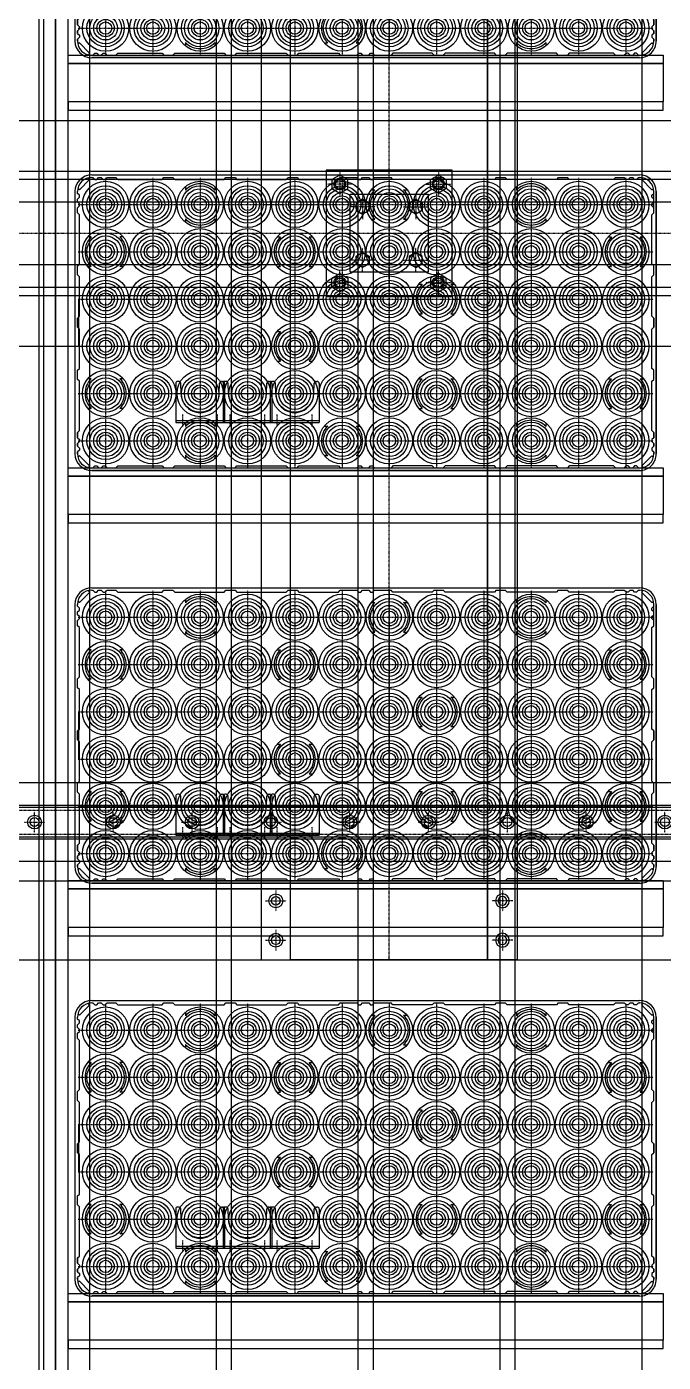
# Model space of a CAD drawing. Header units: inches. Extents: x 185496 to 352137, y 107182 to 179410.
# Drawn here: x 233149 to 233795, y 161116 to 162472 of the extents above; entities that cross this region are included whole.
import ezdxf

# ---------------------------------------------------------------- set-up
doc = ezdxf.new("R2010")
doc.units = ezdxf.units.IN
doc.header["$MEASUREMENT"] = 0
doc.linetypes.add('Ax-B-comp-B1-$0$TRAZOS', pattern=[0.75, 0.5, -0.25])
doc.linetypes.add('CENTER', pattern=[2, 1.25, -0.25, 0.25, -0.25])

# ---------------------------------------------------------------- blocks, each defined once
blk = doc.blocks.new('*U35')
at = {"color": 1, "linetype": 'CENTER', "ltscale": 0.01}
for p, q in [((0, 27.1), (0, -27.1)), ((-27.9, 0), (27.9, 0))]:
    blk.add_line(p, q, dxfattribs=at)
at = {"lineweight": 30}
for radius in [23.5, 19, 16, 12.1, 8.76, 6.26]:
    blk.add_circle((0, 0), radius, dxfattribs=at)
blk = doc.blocks.new('*U36')
at = {"color": 0, "linetype": 'ByBlock', "lineweight": -2, "transparency": 16777216}
for p in [(0, 240), (48, 240), (96, 240), (144, 240), (192, 240), (240, 240), (288, 240), (336, 240), (384, 240), (432, 240), (480, 240), (528, 240), (0, 192), (48, 192), (96, 192), (144, 192), (192, 192), (240, 192), (288, 192), (336, 192), (384, 192), (432, 192), (480, 192), (528, 192), (0, 144), (48, 144), (96, 144), (144, 144), (192, 144), (240, 144), (288, 144), (336, 144), (384, 144), (432, 144), (480, 144), (528, 144), (0, 96), (48, 96), (96, 96), (144, 96), (192, 96), (240, 96), (288, 96), (336, 96), (384, 96), (432, 96), (480, 96), (528, 96), (0, 48), (48, 48), (96, 48), (144, 48), (192, 48), (240, 48), (288, 48), (336, 48), (384, 48), (432, 48), (480, 48), (528, 48), (0, 0), (48, 0), (96, 0), (144, 0), (192, 0), (240, 0), (288, 0), (336, 0), (384, 0), (432, 0), (480, 0), (528, 0)]:
    blk.add_blockref('*U35', p, dxfattribs=at)
blk = doc.blocks.new('*U33')
at = {"color": 1, "linetype": 'CENTER', "ltscale": 0.01}
for p, q in [((0, 31), (0, -31)), ((-24.6, 6.7), (24.6, 6.7))]:
    blk.add_line(p, q, dxfattribs=at)
at = {"lineweight": 30}
for p, q in [((-24.8, 17), (-24.8, -22.6)), ((-21.7, 19), (-22.8, 19)), ((-19.3, 6.7), (-19.7, 17.1)), ((19.3, 6.7), (19.7, 17.1)), ((21.7, 19), (22.8, 19)), ((24.8, 17), (24.8, -22.6)), ((-24.8, -20.6), (24.8, -20.6)), ((-24.8, -22.6), (24.8, -22.6))]:
    blk.add_line(p, q, dxfattribs=at)
at = {"color": 1, "linetype": 'CENTER', "ltscale": 0.005}
for p, q in [((-17.7, -26.8), (-17.7, -14.4)), ((17.7, -26.8), (17.7, -14.4))]:
    blk.add_line(p, q, dxfattribs=at)
at = {"lineweight": 30}
for centre, radius, start, end in [((-22.8, 17), 2, 90, 180), ((-21.7, 17), 2, 2.3883, 90), ((21.7, 17), 2, 90, 177.6117), ((22.8, 17), 2, 360, 90), ((0, 6.7), 19.3, 180, 0)]:
    blk.add_arc(centre, radius, start, end, dxfattribs=at)
blk = doc.blocks.new('*U34')
at = {"color": 0, "linetype": 'ByBlock', "lineweight": -2, "transparency": 16777216}
for p in [(0, 0), (48, 0), (96, 0)]:
    blk.add_blockref('*U33', p, dxfattribs=at)
blk = doc.blocks.new('TGHGFHR')
at = {"lineweight": 30}
for p, q in [((38664.8, 23377.4), (38663.7, 23379.2)), ((39225.2, 23377.4), (39226.2, 23379.2)), ((38654.5, 23367.1), (38652.8, 23368.3)), ((38664.8, 23377.4), (38654.5, 23367.1)), ((39225.2, 23377.4), (39235.5, 23367.1)), ((39235.5, 23367.1), (39237.1, 23368.3)), ((39237.5, 23348.8), (39237.5, 23363.3)), ((38654.5, 23097), (38652.8, 23095.9)), ((38664.8, 23086.7), (38654.5, 23097)), ((39225.2, 23086.7), (39235.5, 23097)), ((39235.5, 23097), (39237.1, 23095.9)), ((38664.8, 23086.7), (38663.7, 23084.9)), ((38941.9, 23084.6), (38948.1, 23084.6)), ((39225.2, 23086.7), (39226.2, 23084.9))]:
    blk.add_line(p, q, dxfattribs=at)
for p, q in [((38941.9, 23379.6), (38948.1, 23379.6)), ((38653.5, 23256.1), (38653.5, 23208.1)), ((38652.5, 23236.7), (38652.5, 23227.5)), ((39237.5, 23236.7), (39237.5, 23227.5))]:
    blk.add_line(p, q)
at = {"color": 4, "lineweight": 30}
for p, q in [((38762, 23370.1), (38762, 23366.6)), ((38792, 23370.1), (38792, 23366.6)), ((38950.9, 23367.1), (38954.4, 23367.1)), ((38983.5, 23367.1), (38987, 23367.1)), ((39098, 23370.1), (39098, 23366.6)), ((39128, 23370.1), (39128, 23366.6)), ((38762, 23337.5), (38762, 23334)), ((38792, 23337.5), (38792, 23334)), ((38950.9, 23337.1), (38954.4, 23337.1)), ((38983.5, 23337.1), (38987, 23337.1)), ((39098, 23337.5), (39098, 23334)), ((39128, 23337.5), (39128, 23334)), ((38666.4, 23319.1), (38662.9, 23319.1)), ((38699, 23319.1), (38695.5, 23319.1)), ((38854.9, 23319.1), (38858.4, 23319.1)), ((38887.5, 23319.1), (38891, 23319.1)), ((39190.9, 23319.1), (39194.4, 23319.1)), ((39223.5, 23319.1), (39227, 23319.1)), ((38666.4, 23289.1), (38662.9, 23289.1)), ((38699, 23289.1), (38695.5, 23289.1)), ((38854.9, 23289.1), (38858.4, 23289.1)), ((38887.5, 23289.1), (38891, 23289.1)), ((39190.9, 23289.1), (39194.4, 23289.1)), ((39223.5, 23289.1), (39227, 23289.1)), ((38998.9, 23271.1), (39002.4, 23271.1)), ((39031.5, 23271.1), (39035, 23271.1)), ((38998.9, 23241.1), (39002.4, 23241.1)), ((39031.5, 23241.1), (39035, 23241.1)), ((38854.9, 23223.1), (38858.4, 23223.1)), ((38887.5, 23223.1), (38891, 23223.1)), ((38854.9, 23193.1), (38858.4, 23193.1)), ((38887.5, 23193.1), (38891, 23193.1)), ((38666.4, 23175.1), (38662.9, 23175.1)), ((38699, 23175.1), (38695.5, 23175.1)), ((38998.9, 23175.1), (39002.4, 23175.1)), ((39031.5, 23175.1), (39035, 23175.1)), ((39190.9, 23175.1), (39194.4, 23175.1)), ((39223.5, 23175.1), (39227, 23175.1)), ((38666.4, 23145.1), (38662.9, 23145.1)), ((38699, 23145.1), (38695.5, 23145.1)), ((38998.9, 23145.1), (39002.4, 23145.1)), ((39031.5, 23145.1), (39035, 23145.1)), ((39190.9, 23145.1), (39194.4, 23145.1)), ((39223.5, 23145.1), (39227, 23145.1)), ((38762, 23130.1), (38762, 23126.6)), ((38792, 23130.1), (38792, 23126.6)), ((38902.9, 23127.1), (38906.4, 23127.1)), ((38935.5, 23127.1), (38939, 23127.1)), ((39098, 23130.1), (39098, 23126.6)), ((39128, 23130.1), (39128, 23126.6)), ((38762, 23097.5), (38762, 23094)), ((38792, 23097.5), (38792, 23094)), ((38902.9, 23097.1), (38906.4, 23097.1)), ((38935.5, 23097.1), (38939, 23097.1)), ((39098, 23097.5), (39098, 23094)), ((39128, 23097.5), (39128, 23094))]:
    blk.add_line(p, q, dxfattribs=at)
at = {"lineweight": 30}
for points in [[(38666.9, 23382.1), (39223, 23382.1)], [(38666.9, 23379.6), (38668, 23379.6)], [(38668, 23379.6), (38669.9, 23377.6), (38672, 23377.6), (38673.9, 23379.6)], [(38673.9, 23379.6), (38676.6, 23379.6)], [(38676.6, 23379.6), (38678.5, 23377.6), (38680.6, 23377.6), (38682.5, 23379.6)], [(38682.5, 23379.6), (38691.4, 23379.6)], [(38691.4, 23379.6), (38693.3, 23377.6), (38738.3, 23377.6), (38740.2, 23379.6)], [(38740.2, 23379.6), (38749.4, 23379.6)], [(38749.4, 23379.6), (38751.3, 23377.6), (38801.3, 23377.6), (38803.2, 23379.6)], [(38803.2, 23379.6), (38812.4, 23379.6)], [(38812.4, 23379.6), (38814.3, 23377.6), (38864.3, 23377.6), (38866.2, 23379.6)], [(38866.2, 23379.6), (38875.4, 23379.6)], [(38875.4, 23379.6), (38877.3, 23377.6), (38917.3, 23377.6), (38919.2, 23379.6)], [(38919.2, 23379.6), (38936, 23379.6)], [(38936, 23379.6), (38937.9, 23377.6), (38940, 23377.6), (38941.9, 23379.6)], [(38941.9, 23379.6), (38948.1, 23379.6)], [(38948.1, 23379.6), (38950, 23377.6), (38952, 23377.6), (38953.9, 23379.6)], [(38953.9, 23379.6), (38970.7, 23379.6)], [(39014.5, 23379.6), (39012.6, 23377.6), (38972.6, 23377.6), (38970.7, 23379.6)], [(39014.5, 23379.6), (39023.7, 23379.6)], [(39077.5, 23379.6), (39075.6, 23377.6), (39025.6, 23377.6), (39023.7, 23379.6)], [(39077.5, 23379.6), (39086.7, 23379.6)], [(39140.5, 23379.6), (39138.6, 23377.6), (39088.6, 23377.6), (39086.7, 23379.6)], [(39140.5, 23379.6), (39149.7, 23379.6)], [(39198.5, 23379.6), (39196.6, 23377.6), (39151.6, 23377.6), (39149.7, 23379.6)], [(39198.5, 23379.6), (39207.5, 23379.6)], [(39213.3, 23379.6), (39211.4, 23377.6), (39209.3, 23377.6), (39207.5, 23379.6)], [(39213.3, 23379.6), (39216.1, 23379.6)], [(39221.9, 23379.6), (39220, 23377.6), (39218, 23377.6), (39216.1, 23379.6)], [(39221.9, 23379.6), (39223, 23379.6)], [(38650, 23099), (38650, 23365.1)], [(38652.5, 23363.3), (38652.5, 23365.1)], [(39237.5, 23363.3), (39237.5, 23365.1)], [(39240, 23365.1), (39240, 23099)], [(39240, 23099), (39240, 23365.1)], [(38652.5, 23357.5), (38654.5, 23359.4), (38654.5, 23361.4), (38652.5, 23363.3)], [(38652.5, 23354.7), (38652.5, 23357.5)], [(38652.5, 23354.7), (38652.5, 23357.5)], [(38652.5, 23348.8), (38654.5, 23350.7), (38654.5, 23352.8), (38652.5, 23354.7)], [(39237.5, 23357.5), (39235.5, 23359.4), (39235.5, 23361.4), (39237.5, 23363.3)], [(39237.5, 23348.8), (39235.5, 23350.7), (39235.5, 23352.8), (39237.5, 23354.7)], [(39237.5, 23354.7), (39237.5, 23357.5)], [(39237.5, 23354.7), (39237.5, 23357.5)], [(38652.5, 23343.5), (38652.5, 23348.8)], [(38652.5, 23347.8), (38652.5, 23348.8)], [(38652.5, 23289.7), (38654.5, 23291.6), (38654.5, 23341.6), (38652.5, 23343.5)], [(39237.5, 23289.7), (39235.5, 23291.6), (39235.5, 23341.6), (39237.5, 23343.5)], [(39237.5, 23343.5), (39237.5, 23348.8)], [(39237.5, 23347.8), (39237.5, 23348.8)], [(38652.5, 23280.5), (38652.5, 23289.7)], [(39237.5, 23280.5), (39237.5, 23289.7)], [(38652.5, 23236.7), (38654.5, 23238.6), (38654.5, 23278.6), (38652.5, 23280.5)], [(39237.5, 23236.7), (39235.5, 23238.6), (39235.5, 23278.6), (39237.5, 23280.5)], [(38652.5, 23227.5), (38652.5, 23236.7)], [(39237.5, 23227.5), (39237.5, 23236.7)], [(38652.5, 23183.7), (38654.5, 23185.6), (38654.5, 23225.6), (38652.5, 23227.5)], [(39237.5, 23183.7), (39235.5, 23185.6), (39235.5, 23225.6), (39237.5, 23227.5)], [(38652.5, 23174.5), (38652.5, 23183.7)], [(38652.5, 23120.7), (38654.5, 23122.6), (38654.5, 23172.6), (38652.5, 23174.5)], [(39237.5, 23120.7), (39235.5, 23122.6), (39235.5, 23172.6), (39237.5, 23174.5)], [(39237.5, 23174.5), (39237.5, 23183.7)], [(38652.5, 23115.3), (38652.5, 23120.7)], [(38652.5, 23120.7), (38652.5, 23115.3)], [(39237.5, 23115.3), (39237.5, 23120.7)], [(39237.5, 23120.7), (39237.5, 23115.3)], [(38652.5, 23116.4), (38652.5, 23115.3)], [(38652.5, 23115.3), (38654.5, 23113.4), (38654.5, 23111.3), (38652.5, 23109.4)], [(38652.5, 23106.7), (38652.5, 23109.4)], [(38652.5, 23109.4), (38652.5, 23106.7)], [(38652.5, 23109.4), (38652.5, 23106.7)], [(38652.5, 23106.7), (38654.5, 23104.8), (38654.5, 23102.7), (38652.5, 23100.8)], [(39237.5, 23115.3), (39235.5, 23113.4), (39235.5, 23111.3), (39237.5, 23109.4)], [(39237.5, 23106.7), (39235.5, 23104.8), (39235.5, 23102.7), (39237.5, 23100.8)], [(39237.5, 23116.4), (39237.5, 23115.3)], [(39237.5, 23106.7), (39237.5, 23109.4)], [(39237.5, 23109.4), (39237.5, 23106.7)], [(39237.5, 23109.4), (39237.5, 23106.7)], [(38652.5, 23099), (38652.5, 23100.8)], [(38652.5, 23100.8), (38652.5, 23099)], [(39237.5, 23099), (39237.5, 23100.8)], [(39237.5, 23100.8), (39237.5, 23099)], [(38666.9, 23084.6), (38668, 23084.6)], [(39223, 23082.1), (38666.9, 23082.1)], [(38666.9, 23082.1), (39223, 23082.1)], [(38668, 23084.6), (38669.9, 23086.6), (38672, 23086.6), (38673.9, 23084.6)], [(38673.9, 23084.6), (38676.6, 23084.6)], [(38676.6, 23084.6), (38678.5, 23086.6), (38680.6, 23086.6), (38682.5, 23084.6)], [(38682.5, 23084.6), (38691.4, 23084.6)], [(38691.4, 23084.6), (38693.3, 23086.6), (38738.3, 23086.6), (38740.2, 23084.6)], [(38740.2, 23084.6), (38749.4, 23084.6)], [(38749.4, 23084.6), (38751.3, 23086.6), (38801.3, 23086.6), (38803.2, 23084.6)], [(38803.2, 23084.6), (38812.4, 23084.6)], [(38812.4, 23084.6), (38814.3, 23086.6), (38864.3, 23086.6), (38866.2, 23084.6)], [(38866.2, 23084.6), (38875.4, 23084.6)], [(38875.4, 23084.6), (38877.3, 23086.6), (38917.3, 23086.6), (38919.2, 23084.6)], [(38919.2, 23084.6), (38936, 23084.6)], [(38936, 23084.6), (38937.9, 23086.6), (38940, 23086.6), (38941.9, 23084.6)], [(38941.9, 23084.6), (38948.1, 23084.6)], [(38948.1, 23084.6), (38950, 23086.6), (38952, 23086.6), (38953.9, 23084.6)], [(38953.9, 23084.6), (38970.7, 23084.6)], [(39014.5, 23084.6), (39012.6, 23086.6), (38972.6, 23086.6), (38970.7, 23084.6)], [(39014.5, 23084.6), (39023.7, 23084.6)], [(39077.5, 23084.6), (39075.6, 23086.6), (39025.6, 23086.6), (39023.7, 23084.6)], [(39077.5, 23084.6), (39086.7, 23084.6)], [(39140.5, 23084.6), (39138.6, 23086.6), (39088.6, 23086.6), (39086.7, 23084.6)], [(39140.5, 23084.6), (39149.7, 23084.6)], [(39198.5, 23084.6), (39196.6, 23086.6), (39151.6, 23086.6), (39149.7, 23084.6)], [(39198.5, 23084.6), (39207.5, 23084.6)], [(39213.3, 23084.6), (39211.4, 23086.6), (39209.3, 23086.6), (39207.5, 23084.6)], [(39213.3, 23084.6), (39216.1, 23084.6)], [(39221.9, 23084.6), (39220, 23086.6), (39218, 23086.6), (39216.1, 23084.6)], [(39221.9, 23084.6), (39223, 23084.6)]]:
    blk.add_lwpolyline(points, dxfattribs=at)
for centre, radius, start, end in [((38666.9, 23365.1), 17, 90, 180), ((38666.9, 23365.1), 14.5, 90, 180), ((39223, 23365.1), 17, 0, 90), ((39223, 23365.1), 14.5, 0, 90), ((38666.9, 23099), 17, 180, 270), ((38666.9, 23099), 14.5, 180, 270), ((39223, 23099), 14.5, 270, 0), ((39223, 23099), 17, 270, 0)]:
    blk.add_arc(centre, radius, start, end, dxfattribs=at)
at = {"color": 4, "lineweight": 30}
for centre, start, end in [((38777, 23352.1), 44.1083, 135.8917), ((38969, 23352.1), 134.1083, 225.8917), ((38969, 23352.1), 314.1083, 45.8917), ((39113, 23352.1), 44.1083, 135.8917), ((38777, 23352.1), 224.1083, 315.8917), ((39113, 23352.1), 224.1083, 315.8917), ((38681, 23304.1), 134.1083, 225.8917), ((38681, 23304.1), 314.1083, 45.8917), ((38873, 23304.1), 134.1083, 225.8917), ((38873, 23304.1), 314.1083, 45.8917), ((39209, 23304.1), 134.1083, 225.8917), ((39209, 23304.1), 314.1083, 45.8917), ((39017, 23256.1), 134.1083, 225.8917), ((39017, 23256.1), 314.1083, 45.8917), ((38873, 23208.1), 134.1083, 225.8917), ((38873, 23208.1), 314.1083, 45.8917), ((38681, 23160.1), 134.1083, 225.8917), ((38681, 23160.1), 314.1083, 45.8917), ((39017, 23160.1), 134.1083, 225.8917), ((39017, 23160.1), 314.1083, 45.8917), ((39209, 23160.1), 134.1083, 225.8917), ((39209, 23160.1), 314.1083, 45.8917), ((38777, 23112.1), 44.1083, 135.8917), ((38921, 23112.1), 134.1083, 225.8917), ((38921, 23112.1), 314.1083, 45.8917), ((39113, 23112.1), 44.1083, 135.8917), ((38777, 23112.1), 224.1083, 315.8917), ((39113, 23112.1), 224.1083, 315.8917)]:
    blk.add_arc(centre, 20.9, start, end, dxfattribs=at)
for name, p in [('*U36', (38681, 23112.1)), ('*U34', (38777, 23153.4))]:
    blk.add_blockref(name, p)
blk = doc.blocks.new('*U104')
at = {"rotation": 90}
blk.add_blockref('TGHGFHR', (23232.1, -38945), dxfattribs=at)
blk = doc.blocks.new('*U103')
at = {"color": 0, "linetype": 'ByBlock', "lineweight": -2, "transparency": 16777216}
for p in [(419.1, 0), (838.2, 0), (1257.3, 0), (1676.4, 0)]:
    blk.add_blockref('*U104', p, dxfattribs=at)
blk = doc.blocks.new('*U124')
for points in [[(-301.9, 28), (301.9, 28), (301.9, 19.5), (-301.9, 19.5)], [(-301.9, 19.5), (301.9, 19.5), (301.9, -19.5), (-301.9, -19.5)], [(-301.9, -28), (301.9, -28), (301.9, -19.5), (-301.9, -19.5)]]:
    blk.add_lwpolyline(points, close=True)
blk = doc.blocks.new('*U123')
at = {"color": 0, "linetype": 'ByBlock', "lineweight": -2, "transparency": 16777216}
for p in [(0, -419.1), (0, -838.2), (0, -1257.3), (0, -1676.4)]:
    blk.add_blockref('*U124', p, dxfattribs=at)
blk = doc.blocks.new('*U49')
at = {"color": 1, "linetype": 'CENTER', "ltscale": 0.01}
for p, q in [((0, 10.6), (0, -10.6)), ((10.6, 0), (-10.6, 0))]:
    blk.add_line(p, q, dxfattribs=at)
for radius in [7, 4.5]:
    blk.add_circle((0, 0), radius)
blk = doc.blocks.new('*U50')
at = {"color": 0, "linetype": 'ByBlock', "lineweight": -2, "transparency": 16777216}
for p in [(0, 0), (80, 0), (160, 0), (240, 0), (320, 0), (400, 0), (480, 0), (560, 0), (640, 0), (720, 0), (800, 0), (880, 0), (960, 0), (1040, 0), (1120, 0), (1200, 0), (1280, 0), (1360, 0), (1440, 0), (1520, 0)]:
    blk.add_blockref('*U49', p, dxfattribs=at)
blk = doc.blocks.new('*U53')
at = {"color": 1, "linetype": 'CENTER', "ltscale": 0.01}
for p, q in [((0, 10.6), (0, -10.6)), ((10.6, 0), (-10.6, 0))]:
    blk.add_line(p, q, dxfattribs=at)
for radius in [7, 4.5]:
    blk.add_circle((0, 0), radius)
blk = doc.blocks.new('*U54')
at = {"color": 0, "linetype": 'ByBlock', "lineweight": -2, "transparency": 16777216}
for p in [(0, 0), (40, 0)]:
    blk.add_blockref('*U53', p, dxfattribs=at)
blk = doc.blocks.new('*U55')
at = {"color": 1, "linetype": 'CENTER', "ltscale": 0.01}
for p, q in [((0, 10.6), (0, -10.6)), ((10.6, 0), (-10.6, 0))]:
    blk.add_line(p, q, dxfattribs=at)
for radius in [7, 4.5]:
    blk.add_circle((0, 0), radius)
blk = doc.blocks.new('*U56')
at = {"color": 0, "linetype": 'ByBlock', "lineweight": -2, "transparency": 16777216}
for p in [(0, 0), (40, 0)]:
    blk.add_blockref('*U55', p, dxfattribs=at)
blk = doc.blocks.new('rdtyyery4')
at = {"color": 1, "linetype": 'CENTER', "ltscale": 0.01}
blk.add_line((44917.6, 39642.6), (46437.4, 39642.6), dxfattribs=at)
blk.add_lwpolyline([(45025.6, 39674.6), (46365.6, 39674.6), (46365.6, 39610.6), (45025.6, 39610.6)], close=True)
blk = doc.blocks.new('FGBGFHGTR')
for p, q in [((52782.8, 18931.2), (52782.8, 16959.7)), ((52909, 18931.2), (52909, 16959.7)), ((52231.2, 18707.6), (52231.2, 16959.7)), ((52233.2, 18707.6), (52233.2, 16959.7)), ((52263.2, 18707.6), (52263.2, 16959.7)), ((52265.2, 18707.6), (52265.2, 16959.7)), ((52731.2, 18326.1), (52731.2, 17564.8)), ((52960.6, 18326.1), (52960.6, 17564.8))]:
    blk.add_line(p, q)
at = {"color": 3, "linetype": 'Ax-B-comp-B1-$0$TRAZOS', "ltscale": 0.005}
for p, q in [((52236, 18707.6), (52236, 16959.7)), ((52260.4, 18707.6), (52260.4, 16959.7))]:
    blk.add_line(p, q, dxfattribs=at)
at = {"color": 1, "linetype": 'CENTER', "ltscale": 0.01}
for p, q in [((52795.9, 17982.7), (52795.9, 18008.2)), ((52895.9, 17982.7), (52895.9, 18008.2)), ((52783.4, 17995.5), (52808.4, 17995.5)), ((52908.4, 17995.5), (52883.4, 17995.5)), ((52818.8, 17959.7), (52818.8, 17985.2)), ((52872.9, 17959.7), (52872.9, 17985.2)), ((52806.3, 17972.5), (52831.3, 17972.5)), ((52885.5, 17972.5), (52860.4, 17972.5)), ((52818.8, 17931.2), (52818.8, 17905.7)), ((52872.9, 17931.2), (52872.9, 17905.7)), ((52806.3, 17918.5), (52831.3, 17918.5)), ((52885.5, 17918.5), (52860.4, 17918.5)), ((52795.9, 17908.2), (52795.9, 17882.7)), ((52895.9, 17908.2), (52895.9, 17882.7)), ((52783.4, 17895.5), (52808.4, 17895.5)), ((52908.4, 17895.5), (52883.4, 17895.5))]:
    blk.add_line(p, q, dxfattribs=at)
at = {"color": 1, "linetype": 'CENTER', "ltscale": 0.05}
blk.add_line((52108.2, 17945.5), (53583.6, 17945.5), dxfattribs=at)
for points in [[(52108.2, 16824.7), (52188.2, 16824.7), (52188.2, 19066.2), (52108.2, 19066.2)], [(52790.9, 18991.2), (52900.9, 18991.2), (52900.9, 16899.7), (52790.9, 16899.7)], [(52288.2, 16959.7), (52208.2, 16959.7), (52208.2, 18931.2), (52288.2, 18931.2)], [(52108.2, 18045.5), (53583.6, 18045.5), (53583.6, 18075.5), (52108.2, 18075.5)], [(52108.2, 18045.5), (53583.6, 18045.5), (53583.6, 17845.5), (52108.2, 17845.5)], [(52781.9, 17881.5), (52909.9, 17881.5), (52909.9, 18009.5), (52781.9, 18009.5)], [(52786.6, 17995.5), (52791.3, 18003.5), (52800.5, 18003.5), (52805.1, 17995.5), (52800.5, 17987.5), (52791.3, 17987.5)], [(52905.1, 17995.5), (52900.5, 18003.5), (52891.3, 18003.5), (52886.6, 17995.5), (52891.3, 17987.5), (52900.5, 17987.5)], [(52806.3, 17985), (52885.5, 17985), (52885.5, 17905.9), (52806.3, 17905.9)], [(52826.5, 17972.5), (52822.7, 17965.8), (52815, 17965.8), (52811.1, 17972.5), (52815, 17979.1), (52822.7, 17979.1)], [(52865.2, 17972.5), (52869.1, 17965.8), (52876.8, 17965.8), (52880.6, 17972.5), (52876.8, 17979.1), (52869.1, 17979.1)], [(52826.5, 17918.5), (52822.7, 17925.1), (52815, 17925.1), (52811.1, 17918.5), (52815, 17911.8), (52822.7, 17911.8)], [(52865.2, 17918.5), (52869.1, 17925.1), (52876.8, 17925.1), (52880.6, 17918.5), (52876.8, 17911.8), (52869.1, 17911.8)], [(52786.6, 17895.5), (52791.3, 17887.5), (52800.5, 17887.5), (52805.1, 17895.5), (52800.5, 17903.5), (52791.3, 17903.5)], [(52905.1, 17895.5), (52900.5, 17887.5), (52891.3, 17887.5), (52886.6, 17895.5), (52891.3, 17903.5), (52900.5, 17903.5)], [(52108.2, 17845.5), (53583.6, 17845.5), (53583.6, 17815.5), (52108.2, 17815.5)]]:
    blk.add_lwpolyline(points, close=True)
for centre, radius in [((52795.9, 17995.5), 6), ((52795.9, 17995.5), 4.62), ((52895.9, 17995.5), 6), ((52895.9, 17995.5), 4.62), ((52818.8, 17972.5), 6.67), ((52872.9, 17972.5), 6.67), ((52818.8, 17918.5), 6.67), ((52872.9, 17918.5), 6.67), ((52795.9, 17895.5), 6), ((52795.9, 17895.5), 4.62), ((52895.9, 17895.5), 6), ((52895.9, 17895.5), 4.62)]:
    blk.add_circle(centre, radius)
for name, p, rotation in [('rdtyyery4', (13203.3, 63823.9), 270), ('*U50', (52248.2, 17105.5), 90)]:
    blk.add_blockref(name, p, dxfattribs=dict(rotation=rotation))
blk.add_blockref('*U54', (52128.2, 18060.5))
at = {"xscale": -1, "rotation": 180}
blk.add_blockref('*U56', (52128.2, 17830.5), dxfattribs=at)
blk = doc.blocks.new('A$C692A75FB')
for points in [[(927.4, 6477.5), (927.4, 3411.1), (978.4, 3411.1), (978.4, 6477.5)], [(932, 6477.5), (932, 3411.1), (944, 3411.1), (944, 6477.5)], [(944, 6477.5), (944, 3411.1), (956.6, 3411.1), (956.6, 6477.5)], [(1590.2, 6477.5), (1590.2, 3411.1), (1539.2, 3411.1), (1539.2, 6477.5)]]:
    blk.add_lwpolyline(points)
for points in [[(1122.3, 3602.1), (1122.3, 6229.2), (1107.3, 6229.2), (1107.3, 3602.1)], [(1266.3, 3602.1), (1266.3, 6229.2), (1251.3, 6229.2), (1251.3, 3602.1)], [(1410.3, 3602.1), (1410.3, 6229.2), (1395.3, 6229.2), (1395.3, 3602.1)]]:
    blk.add_lwpolyline(points, close=True)
at = {"extrusion": (0, 0, -1), "zscale": -1}
for name, p, rotation in [('*U123', (-1258.8, 3734.3), 180), ('*U103', (-1258.8, 3558.9), 90), ('FGBGFHGTR', (-19228.1, 57152.3), 270)]:
    blk.add_blockref(name, p, dxfattribs=dict(at, rotation=rotation))

msp = doc.modelspace()

# ---------------------------------------------------------------- block references
at = {"xscale": -1, "rotation": 180}
msp.add_blockref('A$C692A75FB', (232234.6, 166568.83, 276290.76), dxfattribs=at)

doc.saveas('drawing.dxf')
